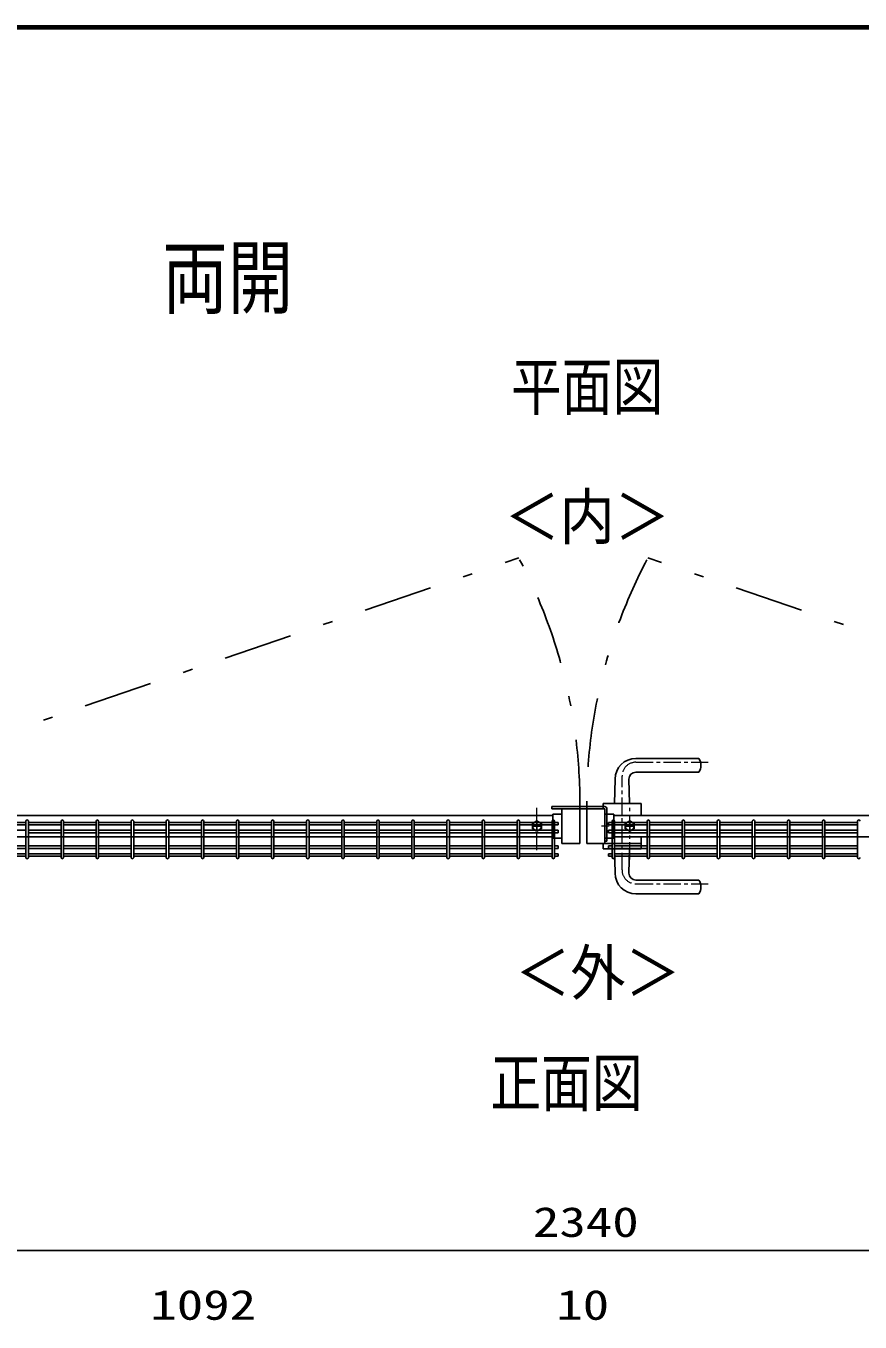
# Model space of a CAD drawing. Units: millimetres, scale not verified. Extents: x -4425 to 4425, y -3150 to 3150.
# Drawn here: x 790 to 1997, y 1049 to 2925 of the extents above; entities that cross this region are included whole.
import ezdxf
from ezdxf.enums import TextEntityAlignment as Align

# ---------------------------------------------------------------- set-up
doc = ezdxf.new("R2010")
doc.units = ezdxf.units.MM
doc.header["$LTSCALE"] = 20
doc.linetypes.add('USER1', pattern=[2, 1.25, -0.25, 0.25, -0.25])
doc.linetypes.add('USER3', pattern=[10.7, 5, -2.5, 0.7, -2.5])
for name, color, linetype, lineweight in [('0-0_WAKU', 7, 'Continuous', 25), ('0-2_外形線', 7, 'Continuous', 25), ('0-3_軸線', 1, 'USER1', 9), ('0-7_扉縦枠', 7, 'Continuous', 25), ('0-8_J180', 3, 'Continuous', 25), ('0-C_LAYER15', 1, 'Continuous', 25), ('1-1_ハッチング', 4, 'Continuous', 25), ('1-2_扉横枠', 7, 'Continuous', 25), ('1-3_丁番', 3, 'Continuous', 25)]:
    doc.layers.add(name, color=color, linetype=linetype, lineweight=lineweight)
doc.layers.add('1-4_D-TITLE', color=7, linetype='Continuous')
doc.layers.add('1-5_LAYER14', color=7, linetype='Continuous')
doc.styles.add('ＭＳ ゴシック', font='')
doc.styles.get('ＭＳ ゴシック').set_extended_font_data('MS Gothic')

msp = doc.modelspace()

# ---------------------------------------------------------------- linework, layer by layer
at = {"layer": '0-0_WAKU'}
msp.add_line((-4047.87, 2923), (4198.13, 2923), dxfattribs=at)
msp.add_lwpolyline([(-4049.87, 2925), (4200.13, 2925), (4200.13, -2925), (-4049.87, -2925)], close=True, dxfattribs=at)
msp.add_lwpolyline([(-4045.87, -2921), (-4045.87, 2921), (4196.13, 2921)], dxfattribs=at)
at = {"layer": '0-2_外形線'}
for p, q in [((1672.68, 1864.59), (1764, 1864.59)), ((1764, 1844.59), (1672.68, 1844.59)), ((1642.68, 1834.59), (1641.68, 1799.59)), ((1662.68, 1834.59), (1663.68, 1799.59)), ((1625.18, 1799.59), (1680.18, 1799.59)), ((1625.18, 1799.59), (1625.18, 1791.59)), ((1680.18, 1799.59), (1680.18, 1782.09)), ((1522.98, 1762.84), (1529.48, 1759.09)), ((1535.97, 1762.84), (1529.48, 1759.09)), ((1680.18, 1733.59), (1680.18, 1751.09)), ((1625.18, 1733.59), (1625.18, 1741.59)), ((1625.18, 1733.59), (1680.18, 1733.59)), ((1642.68, 1698.59), (1641.68, 1733.59)), ((1662.68, 1698.59), (1663.68, 1733.59)), ((1764, 1688.59), (1672.68, 1688.59)), ((1672.68, 1668.59), (1764, 1668.59))]:
    msp.add_line(p, q, dxfattribs=at)
for centre, radius, start, end in [((1672.68, 1834.59), 30, 90, 180), ((1746.68, 1854.59), 20, 330, 30), ((1672.68, 1834.59), 10, 90, 180), ((1672.68, 1698.59), 30, 180, 270), ((1672.68, 1698.59), 10, 180, 270), ((1746.68, 1678.59), 20, 330, 30)]:
    msp.add_arc(centre, radius, start, end, dxfattribs=at)
at = {"layer": '0-3_軸線'}
for p, q in [((1672.68, 1859.09), (1777.19, 1859.09)), ((1652.68, 1703.09), (1652.68, 1839.09)), ((1529.48, 1731.94), (1529.48, 1793)), ((1529.48, 1731.94), (1529.48, 1793)), ((1663.88, 1718.19), (1663.88, 1793)), ((1634.02, 1766.59), (1622.83, 1766.59)), ((1672.68, 1683.09), (1777.19, 1683.09))]:
    msp.add_line(p, q, dxfattribs=at)
for centre, start, end in [((1672.68, 1839.09), 90, 180), ((1672.68, 1703.09), 180, 270)]:
    msp.add_arc(centre, 20, start, end, dxfattribs=at)
at = {"layer": '0-7_扉縦枠'}
for p, q in [((1565.68, 1791.59), (1565.68, 1741.59)), ((1565.68, 1791.59), (1591.68, 1791.59)), ((1591.68, 1791.59), (1591.68, 1741.59)), ((1601.68, 1791.59), (1601.68, 1741.59)), ((1601.68, 1791.59), (1627.68, 1791.59)), ((1627.68, 1791.59), (1627.68, 1741.59)), ((1565.68, 1741.59), (1591.68, 1741.59)), ((1601.68, 1741.59), (1680.18, 1741.59))]:
    msp.add_line(p, q, dxfattribs=at)
at = {"layer": '0-8_J180'}
for p, q in [((742.87, 1771.89), (790.04, 1771.89)), ((742.87, 1768.29), (790.04, 1768.29)), ((790.04, 1721.29), (790.04, 1773.69)), ((793.64, 1721.29), (793.64, 1773.69)), ((793.64, 1771.89), (840.81, 1771.89)), ((793.64, 1768.29), (840.81, 1768.29)), ((840.81, 1721.29), (840.81, 1773.69)), ((844.41, 1721.29), (844.41, 1773.69)), ((844.41, 1771.89), (891.58, 1771.89)), ((844.41, 1768.29), (891.58, 1768.29)), ((891.58, 1721.29), (891.58, 1773.69)), ((895.18, 1721.29), (895.18, 1773.69)), ((895.18, 1771.89), (942.35, 1771.89)), ((895.18, 1768.29), (942.35, 1768.29)), ((942.35, 1721.29), (942.35, 1773.69)), ((945.95, 1721.29), (945.95, 1773.69)), ((945.95, 1771.89), (993.12, 1771.89)), ((945.95, 1768.29), (993.12, 1768.29)), ((993.12, 1721.29), (993.12, 1773.69)), ((996.72, 1721.29), (996.72, 1773.69)), ((996.72, 1771.89), (1043.88, 1771.89)), ((996.72, 1768.29), (1043.88, 1768.29)), ((1043.88, 1721.29), (1043.88, 1773.69)), ((1047.48, 1721.29), (1047.48, 1773.69)), ((1047.48, 1771.89), (1094.65, 1771.89)), ((1047.48, 1768.29), (1094.65, 1768.29)), ((1094.65, 1721.29), (1094.65, 1773.69)), ((1098.25, 1721.29), (1098.25, 1773.69)), ((1098.25, 1771.89), (1145.42, 1771.89)), ((1098.25, 1768.29), (1145.42, 1768.29)), ((1145.42, 1721.29), (1145.42, 1773.69)), ((1149.02, 1721.29), (1149.02, 1773.69)), ((1149.02, 1771.89), (1196.19, 1771.89)), ((1149.02, 1768.29), (1196.19, 1768.29)), ((1196.19, 1721.29), (1196.19, 1773.69)), ((1199.79, 1721.29), (1199.79, 1773.69)), ((1199.79, 1771.89), (1246.96, 1771.89)), ((1199.79, 1768.29), (1246.96, 1768.29)), ((1246.96, 1721.29), (1246.96, 1773.69)), ((1250.56, 1721.29), (1250.56, 1773.69)), ((1250.56, 1771.89), (1297.73, 1771.89)), ((1250.56, 1768.29), (1297.73, 1768.29)), ((1297.73, 1721.29), (1297.73, 1773.69)), ((1301.33, 1721.29), (1301.33, 1773.69)), ((1301.33, 1771.89), (1348.5, 1771.89)), ((1301.33, 1768.29), (1348.5, 1768.29)), ((1348.5, 1721.29), (1348.5, 1773.69)), ((1352.1, 1721.29), (1352.1, 1773.69)), ((1352.1, 1771.89), (1399.27, 1771.89)), ((1352.1, 1768.29), (1399.27, 1768.29)), ((1399.27, 1721.29), (1399.27, 1773.69)), ((1402.87, 1721.29), (1402.87, 1773.69)), ((1402.87, 1771.89), (1450.04, 1771.89)), ((1402.87, 1768.29), (1450.04, 1768.29)), ((1450.04, 1721.29), (1450.04, 1773.69)), ((1453.64, 1721.29), (1453.64, 1773.69)), ((1453.64, 1771.89), (1500.81, 1771.89)), ((1453.64, 1768.29), (1500.81, 1768.29)), ((1500.81, 1721.29), (1500.81, 1773.69)), ((1504.41, 1721.29), (1504.41, 1773.69)), ((1504.41, 1771.89), (1551.58, 1771.89)), ((1504.41, 1768.29), (1551.58, 1768.29)), ((1551.58, 1721.29), (1551.58, 1773.69)), ((1555.18, 1721.29), (1555.18, 1773.69)), ((1555.18, 1771.89), (1560.38, 1771.89)), ((1555.18, 1768.29), (1560.38, 1768.29)), ((1560.38, 1771.89), (1560.38, 1768.29)), ((1632.98, 1771.89), (1632.98, 1768.29)), ((1638.18, 1771.89), (1632.98, 1771.89)), ((1638.18, 1768.29), (1632.98, 1768.29)), ((1638.18, 1721.29), (1638.18, 1773.69)), ((1641.78, 1721.29), (1641.78, 1773.69)), ((1688.95, 1771.89), (1641.78, 1771.89)), ((1688.95, 1768.29), (1641.78, 1768.29)), ((1688.95, 1721.29), (1688.95, 1773.69)), ((1692.55, 1721.29), (1692.55, 1773.69)), ((1739.72, 1771.89), (1692.55, 1771.89)), ((1739.72, 1768.29), (1692.55, 1768.29)), ((1739.72, 1721.29), (1739.72, 1773.69)), ((1743.32, 1721.29), (1743.32, 1773.69)), ((1790.48, 1771.89), (1743.32, 1771.89)), ((1790.48, 1768.29), (1743.32, 1768.29)), ((1790.48, 1721.29), (1790.48, 1773.69)), ((1794.08, 1721.29), (1794.08, 1773.69)), ((1841.25, 1771.89), (1794.08, 1771.89)), ((1841.25, 1768.29), (1794.08, 1768.29)), ((1841.25, 1721.29), (1841.25, 1773.69)), ((1844.85, 1721.29), (1844.85, 1773.69)), ((1892.02, 1771.89), (1844.85, 1771.89)), ((1892.02, 1768.29), (1844.85, 1768.29)), ((1892.02, 1721.29), (1892.02, 1773.69)), ((1895.62, 1721.29), (1895.62, 1773.69)), ((1942.79, 1771.89), (1895.62, 1771.89)), ((1942.79, 1768.29), (1895.62, 1768.29)), ((1942.79, 1721.29), (1942.79, 1773.69)), ((1946.39, 1721.29), (1946.39, 1773.69)), ((1993.56, 1771.89), (1946.39, 1771.89)), ((1993.56, 1768.29), (1946.39, 1768.29)), ((1993.56, 1721.29), (1993.56, 1773.69)), ((742.87, 1760.59), (790.04, 1760.59)), ((793.64, 1760.59), (840.81, 1760.59)), ((793.64, 1756.99), (840.81, 1756.99)), ((844.41, 1760.59), (891.58, 1760.59)), ((844.41, 1756.99), (891.58, 1756.99)), ((895.18, 1760.59), (942.35, 1760.59)), ((895.18, 1756.99), (942.35, 1756.99)), ((945.95, 1760.59), (993.12, 1760.59)), ((945.95, 1756.99), (993.12, 1756.99)), ((996.72, 1760.59), (1043.88, 1760.59)), ((996.72, 1756.99), (1043.88, 1756.99)), ((1047.48, 1760.59), (1094.65, 1760.59)), ((1047.48, 1756.99), (1094.65, 1756.99)), ((1098.25, 1760.59), (1145.42, 1760.59)), ((1098.25, 1756.99), (1145.42, 1756.99)), ((1149.02, 1760.59), (1196.19, 1760.59)), ((1149.02, 1756.99), (1196.19, 1756.99)), ((1199.79, 1760.59), (1246.96, 1760.59)), ((1199.79, 1756.99), (1246.96, 1756.99)), ((1250.56, 1760.59), (1297.73, 1760.59)), ((1250.56, 1756.99), (1297.73, 1756.99)), ((1301.33, 1760.59), (1348.5, 1760.59)), ((1301.33, 1756.99), (1348.5, 1756.99)), ((1352.1, 1760.59), (1399.27, 1760.59)), ((1352.1, 1756.99), (1399.27, 1756.99)), ((1402.87, 1760.59), (1450.04, 1760.59)), ((1402.87, 1756.99), (1450.04, 1756.99)), ((1453.64, 1760.59), (1500.81, 1760.59)), ((1453.64, 1756.99), (1500.81, 1756.99)), ((1504.41, 1760.59), (1551.58, 1760.59)), ((1504.41, 1756.99), (1551.58, 1756.99)), ((1555.18, 1760.59), (1560.38, 1760.59)), ((1555.18, 1756.99), (1560.38, 1756.99)), ((1560.38, 1760.59), (1560.38, 1756.99)), ((1632.98, 1760.59), (1632.98, 1756.99)), ((1638.18, 1760.59), (1632.98, 1760.59)), ((1638.18, 1756.99), (1632.98, 1756.99)), ((1688.95, 1760.59), (1641.78, 1760.59)), ((1688.95, 1756.99), (1641.78, 1756.99)), ((1739.72, 1760.59), (1692.55, 1760.59)), ((1739.72, 1756.99), (1692.55, 1756.99)), ((1790.48, 1760.59), (1743.32, 1760.59)), ((1790.48, 1756.99), (1743.32, 1756.99)), ((1841.25, 1760.59), (1794.08, 1760.59)), ((1841.25, 1756.99), (1794.08, 1756.99)), ((1892.02, 1760.59), (1844.85, 1760.59)), ((1892.02, 1756.99), (1844.85, 1756.99)), ((1942.79, 1760.59), (1895.62, 1760.59)), ((1942.79, 1756.99), (1895.62, 1756.99)), ((1993.56, 1760.59), (1946.39, 1760.59)), ((1993.56, 1756.99), (1946.39, 1756.99)), ((742.87, 1737.99), (790.04, 1737.99)), ((742.87, 1734.39), (790.04, 1734.39)), ((742.87, 1726.69), (790.04, 1726.69)), ((793.64, 1737.99), (840.81, 1737.99)), ((793.64, 1734.39), (840.81, 1734.39)), ((793.64, 1726.69), (840.81, 1726.69)), ((844.41, 1737.99), (891.58, 1737.99)), ((844.41, 1734.39), (891.58, 1734.39)), ((844.41, 1726.69), (891.58, 1726.69)), ((895.18, 1737.99), (942.35, 1737.99)), ((895.18, 1734.39), (942.35, 1734.39)), ((895.18, 1726.69), (942.35, 1726.69)), ((945.95, 1737.99), (993.12, 1737.99)), ((945.95, 1734.39), (993.12, 1734.39)), ((945.95, 1726.69), (993.12, 1726.69)), ((996.72, 1737.99), (1043.88, 1737.99)), ((996.72, 1734.39), (1043.88, 1734.39)), ((996.72, 1726.69), (1043.88, 1726.69)), ((1047.48, 1737.99), (1094.65, 1737.99)), ((1047.48, 1734.39), (1094.65, 1734.39)), ((1047.48, 1726.69), (1094.65, 1726.69)), ((1098.25, 1737.99), (1145.42, 1737.99)), ((1098.25, 1734.39), (1145.42, 1734.39)), ((1098.25, 1726.69), (1145.42, 1726.69)), ((1149.02, 1737.99), (1196.19, 1737.99)), ((1149.02, 1734.39), (1196.19, 1734.39)), ((1149.02, 1726.69), (1196.19, 1726.69)), ((1199.79, 1737.99), (1246.96, 1737.99)), ((1199.79, 1734.39), (1246.96, 1734.39)), ((1199.79, 1726.69), (1246.96, 1726.69)), ((1250.56, 1737.99), (1297.73, 1737.99)), ((1250.56, 1734.39), (1297.73, 1734.39)), ((1250.56, 1726.69), (1297.73, 1726.69)), ((1301.33, 1737.99), (1348.5, 1737.99)), ((1301.33, 1734.39), (1348.5, 1734.39)), ((1301.33, 1726.69), (1348.5, 1726.69)), ((1352.1, 1737.99), (1399.27, 1737.99)), ((1352.1, 1734.39), (1399.27, 1734.39)), ((1352.1, 1726.69), (1399.27, 1726.69)), ((1402.87, 1737.99), (1450.04, 1737.99)), ((1402.87, 1734.39), (1450.04, 1734.39)), ((1402.87, 1726.69), (1450.04, 1726.69)), ((1453.64, 1737.99), (1500.81, 1737.99)), ((1453.64, 1734.39), (1500.81, 1734.39)), ((1453.64, 1726.69), (1500.81, 1726.69)), ((1504.41, 1737.99), (1551.58, 1737.99)), ((1504.41, 1734.39), (1551.58, 1734.39)), ((1504.41, 1726.69), (1551.58, 1726.69)), ((1555.18, 1737.99), (1560.38, 1737.99)), ((1555.18, 1734.39), (1560.38, 1734.39)), ((1555.18, 1726.69), (1560.38, 1726.69)), ((1560.38, 1737.99), (1560.38, 1734.39)), ((1560.38, 1726.69), (1560.38, 1723.09)), ((1632.98, 1737.99), (1632.98, 1734.39)), ((1638.18, 1737.99), (1632.98, 1737.99)), ((1638.18, 1734.39), (1632.98, 1734.39)), ((1632.98, 1726.69), (1632.98, 1723.09)), ((1638.18, 1726.69), (1632.98, 1726.69)), ((1688.95, 1737.99), (1641.78, 1737.99)), ((1688.95, 1734.39), (1641.78, 1734.39)), ((1688.95, 1726.69), (1641.78, 1726.69)), ((1739.72, 1737.99), (1692.55, 1737.99)), ((1739.72, 1734.39), (1692.55, 1734.39)), ((1739.72, 1726.69), (1692.55, 1726.69)), ((1790.48, 1737.99), (1743.32, 1737.99)), ((1790.48, 1734.39), (1743.32, 1734.39)), ((1790.48, 1726.69), (1743.32, 1726.69)), ((1841.25, 1737.99), (1794.08, 1737.99)), ((1841.25, 1734.39), (1794.08, 1734.39)), ((1841.25, 1726.69), (1794.08, 1726.69)), ((1892.02, 1737.99), (1844.85, 1737.99)), ((1892.02, 1734.39), (1844.85, 1734.39)), ((1892.02, 1726.69), (1844.85, 1726.69)), ((1942.79, 1737.99), (1895.62, 1737.99)), ((1942.79, 1734.39), (1895.62, 1734.39)), ((1942.79, 1726.69), (1895.62, 1726.69)), ((1993.56, 1737.99), (1946.39, 1737.99)), ((1993.56, 1734.39), (1946.39, 1734.39)), ((1993.56, 1726.69), (1946.39, 1726.69)), ((742.87, 1723.09), (790.04, 1723.09)), ((793.64, 1723.09), (840.81, 1723.09)), ((844.41, 1723.09), (891.58, 1723.09)), ((895.18, 1723.09), (942.35, 1723.09)), ((945.95, 1723.09), (993.12, 1723.09)), ((996.72, 1723.09), (1043.88, 1723.09)), ((1047.48, 1723.09), (1094.65, 1723.09)), ((1098.25, 1723.09), (1145.42, 1723.09)), ((1149.02, 1723.09), (1196.19, 1723.09)), ((1199.79, 1723.09), (1246.96, 1723.09)), ((1250.56, 1723.09), (1297.73, 1723.09)), ((1301.33, 1723.09), (1348.5, 1723.09)), ((1352.1, 1723.09), (1399.27, 1723.09)), ((1402.87, 1723.09), (1450.04, 1723.09)), ((1453.64, 1723.09), (1500.81, 1723.09)), ((1504.41, 1723.09), (1551.58, 1723.09)), ((1555.18, 1723.09), (1560.38, 1723.09)), ((1638.18, 1723.09), (1632.98, 1723.09)), ((1688.95, 1723.09), (1641.78, 1723.09)), ((1739.72, 1723.09), (1692.55, 1723.09)), ((1790.48, 1723.09), (1743.32, 1723.09)), ((1841.25, 1723.09), (1794.08, 1723.09)), ((1892.02, 1723.09), (1844.85, 1723.09)), ((1942.79, 1723.09), (1895.62, 1723.09)), ((1993.56, 1723.09), (1946.39, 1723.09))]:
    msp.add_line(p, q, dxfattribs=at)
for centre, start, end in [((791.84, 1773.69), 0, 180), ((842.61, 1773.69), 0, 180), ((893.38, 1773.69), 0, 180), ((944.15, 1773.69), 0, 180), ((994.92, 1773.69), 0, 180), ((1045.68, 1773.69), 0, 180), ((1096.45, 1773.69), 0, 180), ((1147.22, 1773.69), 0, 180), ((1197.99, 1773.69), 0, 180), ((1248.76, 1773.69), 0, 180), ((1299.53, 1773.69), 0, 180), ((1350.3, 1773.69), 0, 180), ((1401.07, 1773.69), 0, 180), ((1451.84, 1773.69), 0, 180), ((1502.61, 1773.69), 0, 180), ((1553.38, 1773.69), 0, 180), ((1639.98, 1773.69), 0, 180), ((1690.75, 1773.69), 0, 180), ((1741.52, 1773.69), 0, 180), ((1792.28, 1773.69), 0, 180), ((1843.05, 1773.69), 0, 180), ((1893.82, 1773.69), 0, 180), ((1944.59, 1773.69), 0, 180), ((1995.36, 1773.69), 0, 180), ((791.84, 1721.29), 180, 0), ((842.61, 1721.29), 180, 0), ((893.38, 1721.29), 180, 0), ((944.15, 1721.29), 180, 0), ((994.92, 1721.29), 180, 0), ((1045.68, 1721.29), 180, 0), ((1096.45, 1721.29), 180, 0), ((1147.22, 1721.29), 180, 0), ((1197.99, 1721.29), 180, 0), ((1248.76, 1721.29), 180, 0), ((1299.53, 1721.29), 180, 0), ((1350.3, 1721.29), 180, 0), ((1401.07, 1721.29), 180, 0), ((1451.84, 1721.29), 180, 0), ((1502.61, 1721.29), 180, 0), ((1553.38, 1721.29), 180, 0), ((1639.98, 1721.29), 180, 0), ((1690.75, 1721.29), 180, 0), ((1741.52, 1721.29), 180, 0), ((1792.28, 1721.29), 180, 0), ((1843.05, 1721.29), 180, 0), ((1893.82, 1721.29), 180, 0), ((1944.59, 1721.29), 180, 0), ((1995.36, 1721.29), 180, 0)]:
    msp.add_arc(centre, 1.8, start, end, dxfattribs=at)
at = {"layer": '0-C_LAYER15', "color": 2}
msp.add_line((464.18, 1152.3), (2729.18, 1152.3), dxfattribs=at)
at = {"layer": '1-1_ハッチング', "linetype": 'USER3'}
for p, q in [((470.8, 1802.27), (1503.38, 2155.05)), ((2722.55, 1802.27), (1689.97, 2155.05))]:
    msp.add_line(p, q, dxfattribs=at)
for centre, start, end in [((835.17, 1799.73), 359.39699, 27.77844), ((2358.18, 1799.73), 152.22156, 180.60301)]:
    msp.add_arc(centre, 756.55, start, end, dxfattribs=at)
at = {"layer": '1-2_扉横枠'}
for p, q in [((1552.68, 1784.04), (1552.68, 1749.14)), ((1552.68, 1784.04), (1565.68, 1784.04)), ((1640.68, 1784.04), (1627.68, 1784.04)), ((1640.68, 1784.04), (1640.68, 1749.14)), ((1552.68, 1782.09), (538.68, 1782.09)), ((1529.3, 1766.59), (1522.89, 1766.59)), ((1522.98, 1770.34), (1529.48, 1774.09)), ((1522.98, 1762.84), (1522.98, 1770.34)), ((1529.39, 1766.59), (1529.57, 1766.59)), ((1535.97, 1770.34), (1529.48, 1774.09)), ((1529.48, 1766.77), (1529.48, 1773.17)), ((1529.48, 1766.5), (1529.48, 1766.68)), ((1529.48, 1766.41), (1529.48, 1760)), ((1529.66, 1766.59), (1536.06, 1766.59)), ((1535.97, 1762.84), (1535.97, 1770.34)), ((1640.68, 1782.09), (2654.68, 1782.09)), ((1663.7, 1766.59), (1657.29, 1766.59)), ((1657.38, 1770.34), (1663.88, 1774.09)), ((1657.38, 1762.84), (1657.38, 1770.34)), ((1663.79, 1766.59), (1663.97, 1766.59)), ((1670.37, 1770.34), (1663.88, 1774.09)), ((1663.88, 1766.77), (1663.88, 1773.17)), ((1663.88, 1766.5), (1663.88, 1766.68)), ((1663.88, 1766.41), (1663.88, 1760)), ((1664.06, 1766.59), (1670.46, 1766.59)), ((1670.37, 1762.84), (1670.37, 1770.34)), ((1552.68, 1751.09), (538.68, 1751.09)), ((1552.68, 1749.14), (1565.68, 1749.14)), ((1640.68, 1749.14), (1627.68, 1749.14)), ((1640.68, 1751.09), (2654.68, 1751.09)), ((1657.38, 1762.84), (1663.88, 1759.09)), ((1670.37, 1762.84), (1663.88, 1759.09))]:
    msp.add_line(p, q, dxfattribs=at)
for centre in [(1529.48, 1766.59), (1663.88, 1766.59)]:
    msp.add_circle(centre, 6.5, dxfattribs=at)
at = {"layer": '1-3_丁番'}
for p, q in [((1550.88, 1794.79), (1627.68, 1794.79)), ((1550.88, 1794.79), (1550.88, 1791.59)), ((1550.88, 1791.59), (1627.68, 1791.59)), ((1627.68, 1744.79), (1627.68, 1791.59)), ((1630.88, 1744.79), (1630.88, 1791.59)), ((1627.68, 1744.79), (1630.88, 1744.79))]:
    msp.add_line(p, q, dxfattribs=at)
msp.add_arc((1627.68, 1791.59), 3.2, 0, 90, dxfattribs=at)

# ---------------------------------------------------------------- texts
at = {"layer": '0-2_外形線', "style": 'ＭＳ ゴシック', "width": 0.9}
for s, p in [('＜内＞', (1482.65, 2162.5)), ('＜外＞', (1498.08, 1502.34))]:
    msp.add_text(s, height=64.96, dxfattribs=at).set_placement(p, align=Align.BOTTOM_LEFT)
at = {"layer": '0-C_LAYER15', "color": 3, "style": 'ＭＳ ゴシック', "width": 1.3}
for s, p in [('2340', (1523.82, 1158.97)), ('1092', (970.09, 1038.97)), ('10', (1557.52, 1038.97))]:
    msp.add_text(s, height=43.26, dxfattribs=at).set_placement(p, align=Align.BOTTOM_LEFT)
at = {"layer": '1-4_D-TITLE', "style": 'ＭＳ ゴシック', "width": 0.8}
for s, p in [('平面図', (1492, 2348.95)), ('正面図', (1462.21, 1341.09))]:
    msp.add_text(s, height=67.3, dxfattribs=at).set_placement(p, align=Align.BOTTOM_LEFT)
at = {"layer": '1-5_LAYER14', "style": 'ＭＳ ゴシック', "width": 0.8}
msp.add_text('両開', height=86.59, dxfattribs=at).set_placement((987.54, 2491.54), align=Align.BOTTOM_LEFT)

doc.saveas('drawing.dxf')
